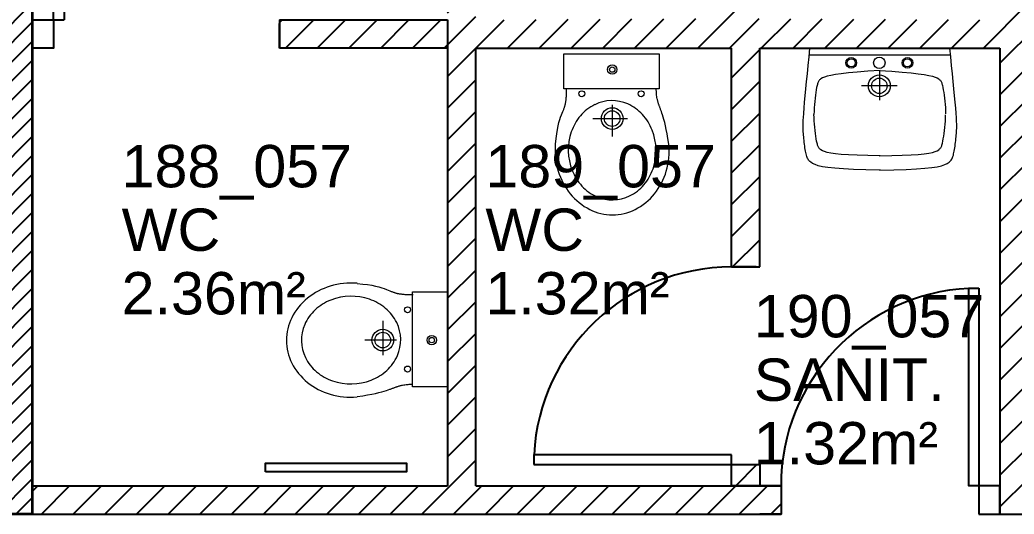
# Model space of a CAD drawing. Header units: metres. Extents: x -8 to 247, y -4 to 148.
# Drawn here: x 187.197 to 190.716, y 56.049 to 57.8 of the extents above; entities that cross this region are included whole.
import ezdxf

# ---------------------------------------------------------------- set-up
doc = ezdxf.new("R2010")
doc.units = ezdxf.units.M
doc.header["$LTSCALE"] = 5
doc.linetypes.add('CONTINU', pattern=[0])
doc.layers.get('0').update_dxf_attribs({"lineweight": 0})
for name, color, linetype in [('A_Etiqu_Local', 7, 'Continuous'), ('A_HACH_CLOIS', 7, 'CONTINU'), ('A_MUR_CLOI', 7, 'Continuous'), ('A_MURS_CLOI', 7, 'Continuous'), ('A_PORT', 7, 'Continuous')]:
    doc.layers.add(name, color=color, linetype=linetype)
doc.layers.add('A_MURS_STRU', color=7, linetype='Continuous', lineweight=35)
doc.layers.add('A_SANI', color=5, linetype='Continuous', lineweight=20)
doc.styles.add('Attribut', font='arial.ttf')

# ---------------------------------------------------------------- blocks, each defined once
blk = doc.blocks.new('A_Etiqu_Local')
at = {"style": 'Attribut', "flags": 1}
for tag, p in [('CODE_HOPITAL', (-0.4463, 1.632)), ('CODE_SITE', (-0.4463, 1.407)), ('CODE_BATIMENT', (-0.4463, 1.182)), ('CODE_SECTEUR', (-0.4463, 0.957)), ('CODE_ETAGE', (-0.4463, 0.732)), ('NOM_NORMALISE', (-0.4463, -0.843)), ('SECTEUR_ACTIVITE', (-0.4463, -1.068)), ('SOUS_SECTEUR_ACTIVITE', (-0.4463, -1.293)), ('VOLUME', (-0.4463, -1.518)), ('SERVICE', (-0.4463, -1.743)), ('CODE_UG', (-0.4463, -1.968)), ('CODE_UA', (-0.4463, -2.193)), ('CODE_POLE', (-0.4463, -2.418)), ('OCCUPANT_EXTERNE', (-0.4463, -2.643)), ('DISPONIBILITE', (-0.4463, -2.868)), ('ACCES_HANDICAPES', (-0.4463, -3.093)), ('NATURE_SOL', (-0.4463, -3.318)), ('RISQUE_LABORATOIRE', (-0.4463, -3.543)), ('AMIANTE', (-0.4463, -3.768))]:
    blk.add_attdef(tag, p, '', height=0.15, dxfattribs=at)
at = {"layer": 'A_Etiqu_Local', "style": 'Attribut'}
for tag, p in [('CODE_PIECE', (-0.4463, 0.282)), ('NOM_USAGE', (-0.4463, 0.057)), ('SURFACE', (-0.4463, -0.168))]:
    blk.add_attdef(tag, p, '', height=0.15, dxfattribs=at)

msp = doc.modelspace()

# ---------------------------------------------------------------- hatches: boundary and pattern name
at = {"layer": 'A_HACH_CLOIS'}
h = msp.add_hatch(dxfattribs=at)
h.set_pattern_fill('ANSI31', color=8, scale=0.015, style=0)
h.paths.add_polyline_path([(187.2412, 56.0495), (186.9412, 56.0495), (186.9412, 59.4495), (187.2412, 59.4495)])
h = msp.add_hatch(dxfattribs=at)
h.set_pattern_fill('ANSI31', color=8, scale=0.025, style=0)
h.paths.add_polyline_path([(187.2412, 56.0495), (189.8912, 56.0493), (189.8912, 56.1495), (188.8112, 56.1495), (188.8112, 57.6995), (189.7162, 57.6995), (189.7162, 56.9245), (189.8162, 56.9245), (189.8162, 57.6995), (190.6662, 57.6995), (190.6662, 56.0495), (190.7662, 56.0495), (190.7662, 57.6995), (191.6162, 57.6995), (191.6162, 56.9245), (191.7162, 56.9245), (191.7162, 57.6995), (192.5662, 57.6995), (192.5662, 56.1495), (191.5412, 56.1495), (191.5412, 56.0495), (192.6662, 56.0495), (192.6662, 57.6995), (194.1912, 57.6995), (194.1912, 57.7995), (192.6662, 57.7995), (192.6662, 59.3495), (192.7062, 59.3495), (192.7062, 59.4495), (191.5912, 59.4495), (191.5912, 59.3495), (192.5662, 59.3495), (192.5662, 57.7995), (190.7662, 57.7995), (190.7662, 59.3495), (190.7912, 59.3495), (190.7912, 59.4495), (190.5562, 59.4495), (190.5562, 59.3495), (190.6662, 59.3495), (190.6662, 57.7995), (189.7312, 57.8047), (189.7312, 58.5797), (189.6312, 58.5797), (189.6312, 57.8047), (188.8112, 57.7995), (188.8112, 59.3495), (189.7562, 59.3547), (189.7562, 59.4547), (188.1162, 59.4495), (188.1162, 59.3495), (188.7112, 59.3495), (188.7112, 57.7995), (188.1162, 57.7995), (188.1162, 57.6995), (188.7112, 57.6995), (188.7112, 56.1495), (187.2412, 56.1495)])
h = msp.add_hatch(dxfattribs=at)
h.set_pattern_fill('ANSI31', color=8, scale=0.025, style=0)
h.paths.add_polyline_path([(189.7162, 56.2245), (189.8162, 56.2245), (189.8162, 56.1495), (189.7162, 56.1495)])

# ---------------------------------------------------------------- linework, layer by layer
at = {"layer": 'A_HACH_CLOIS', "color": 8}
msp.add_lwpolyline([(189.7162, 56.2245), (189.8162, 56.2245), (189.8162, 56.1495), (189.7162, 56.1495)], close=True, dxfattribs=at)
at = {"layer": 'A_MUR_CLOI', "color": 8}
msp.add_line((188.7112, 57.7995), (188.7112, 57.3519), dxfattribs=at)
at = {"layer": 'A_MURS_CLOI', "color": 8, "linetype": 'Continuous'}
for p, q in [((187.2412, 57.7995), (187.3162, 57.7995)), ((187.3162, 57.7995), (187.3162, 57.6995)), ((188.1162, 57.7995), (188.7112, 57.7995)), ((188.1162, 57.7995), (188.1162, 57.6995)), ((187.3162, 57.6995), (187.2412, 57.6995)), ((188.7112, 57.6995), (188.1162, 57.6995)), ((188.7112, 57.6995), (188.7112, 56.1495)), ((188.8112, 56.1495), (188.8112, 57.6995)), ((188.8112, 57.6995), (189.7162, 57.6995)), ((189.7162, 56.9245), (189.7162, 57.6995)), ((189.8162, 56.9245), (189.8162, 57.6995)), ((189.8162, 57.6995), (190.6662, 57.6995)), ((190.6662, 57.6995), (190.6662, 56.0495)), ((189.7162, 56.9245), (189.8162, 56.9245)), ((187.2412, 56.1495), (188.7112, 56.1495)), ((188.8112, 56.1495), (189.8912, 56.1495)), ((190.5912, 56.1495), (190.5912, 56.0495)), ((190.6662, 56.1495), (190.5912, 56.1495)), ((187.2412, 56.0495), (189.8912, 56.0495)), ((190.5912, 56.0495), (190.8412, 56.0495))]:
    msp.add_line(p, q, dxfattribs=at)
for points in [[(188.1162, 57.6995), (188.1162, 57.787)], [(189.8912, 56.1495), (189.8912, 56.0495)]]:
    msp.add_lwpolyline(points, dxfattribs=at)
msp.add_lwpolyline([(188.0662, 56.1995), (188.0662, 56.2295), (188.5662, 56.2295), (188.5662, 56.1995)], close=True, dxfattribs=at)
at = {"layer": 'A_MURS_STRU', "color": 8}
msp.add_lwpolyline([(187.2412, 56.0495), (186.9412, 56.0495), (186.9412, 59.4495), (187.2412, 59.4495)], close=True, dxfattribs=at)
at = {"layer": 'A_PORT', "color": 8, "linetype": 'Continuous'}
msp.add_line((190.5912, 56.8495), (190.5912, 56.0495), dxfattribs=at)
for points in [[(187.3162, 57.7995), (187.3159, 58.5995), (187.3534, 58.5995), (187.3537, 57.7995)], [(187.3162, 57.7995), (187.3162, 57.6995), (187.2412, 57.6995), (187.2412, 57.7995), (187.3537, 57.7995)], [(188.1162, 57.6995), (188.1162, 57.787)], [(189.8037, 56.9245), (189.7287, 56.9245)], [(190.6662, 56.1495), (190.5562, 56.1495), (190.5562, 56.8495), (190.5912, 56.8495)], [(189.7162, 56.2595), (189.0162, 56.2595), (189.0162, 56.2245)], [(189.8912, 56.1495), (189.7162, 56.1495), (189.7162, 56.2595)], [(189.0162, 56.2245), (189.8162, 56.2245)], [(189.8162, 56.2245), (189.8162, 56.1495)], [(189.8912, 56.1495), (189.8912, 56.0495), (189.8162, 56.0495)], [(190.5912, 56.0495), (190.6662, 56.0495), (190.6662, 56.1495)]]:
    msp.add_lwpolyline(points, dxfattribs=at)
for centre, start, end in [((189.7162, 56.2245), 90, 177.134), ((190.5912, 56.1495), 92.866, 180)]:
    msp.add_arc(centre, 0.7, start, end, dxfattribs=at)
at = {"layer": 'A_SANI', "color": 8, "linetype": 'Continuous'}
for p, q in [((189.1228, 57.555), (189.1228, 57.6795)), ((189.1228, 57.6795), (189.4597, 57.6795)), ((189.4597, 57.6795), (189.4597, 57.555)), ((189.9905, 57.6681), (189.9936, 57.6995)), ((190.4889, 57.6995), (189.9936, 57.6995)), ((190.4889, 57.6746), (189.9936, 57.6746)), ((190.492, 57.6681), (190.4889, 57.6995)), ((189.9845, 57.6088), (189.9874, 57.6378)), ((189.9874, 57.6378), (189.9905, 57.6681)), ((190.495, 57.6378), (190.492, 57.6681)), ((190.4979, 57.6088), (190.495, 57.6378)), ((189.9817, 57.5811), (189.9845, 57.6088)), ((190.0673, 57.6031), (190.0545, 57.6)), ((190.0837, 57.606), (190.0673, 57.6031)), ((190.1044, 57.609), (190.0837, 57.606)), ((190.1301, 57.6119), (190.1044, 57.609)), ((190.1612, 57.6148), (190.1301, 57.6119)), ((190.1984, 57.6177), (190.1612, 57.6148)), ((190.2424, 57.6207), (190.1984, 57.6177)), ((190.239, 57.6207), (190.283, 57.6177)), ((190.2392, 57.617), (190.2392, 57.5149)), ((190.283, 57.6177), (190.3202, 57.6148)), ((190.3202, 57.6148), (190.3513, 57.6119)), ((190.3513, 57.6119), (190.3769, 57.609)), ((190.3769, 57.609), (190.3977, 57.606)), ((190.3977, 57.606), (190.4141, 57.6031)), ((190.4141, 57.6031), (190.4269, 57.6)), ((190.5007, 57.5811), (190.4979, 57.6088)), ((189.9791, 57.555), (189.9817, 57.5811)), ((190.0189, 57.5673), (190.0174, 57.56)), ((190.0198, 57.5706), (190.0189, 57.5673)), ((190.0206, 57.5735), (190.0198, 57.5706)), ((190.0215, 57.5762), (190.0206, 57.5735)), ((190.0225, 57.5787), (190.0215, 57.5762)), ((190.0236, 57.581), (190.0225, 57.5787)), ((190.0249, 57.5831), (190.0236, 57.581)), ((190.0264, 57.5851), (190.0249, 57.5831)), ((190.028, 57.5869), (190.0264, 57.5851)), ((190.03, 57.5887), (190.028, 57.5869)), ((190.0322, 57.5904), (190.03, 57.5887)), ((190.0376, 57.5937), (190.0322, 57.5904)), ((190.0448, 57.5969), (190.0376, 57.5937)), ((190.0545, 57.6), (190.0448, 57.5969)), ((190.4269, 57.6), (190.4366, 57.5969)), ((190.4366, 57.5969), (190.4438, 57.5937)), ((190.4438, 57.5937), (190.4492, 57.5904)), ((190.4492, 57.5904), (190.4514, 57.5887)), ((190.4514, 57.5887), (190.4533, 57.5869)), ((190.4533, 57.5869), (190.455, 57.5851)), ((190.455, 57.5851), (190.4565, 57.5831)), ((190.4565, 57.5831), (190.4578, 57.581)), ((190.4578, 57.581), (190.4589, 57.5787)), ((190.4589, 57.5787), (190.4599, 57.5762)), ((190.4599, 57.5762), (190.4608, 57.5735)), ((190.4608, 57.5735), (190.4616, 57.5706)), ((190.4616, 57.5706), (190.4624, 57.5673)), ((190.4624, 57.5673), (190.464, 57.56)), ((190.5033, 57.555), (190.5007, 57.5811)), ((189.4597, 57.555), (189.1228, 57.555)), ((189.1317, 57.5284), (189.132, 57.5326)), ((189.132, 57.5326), (189.1322, 57.5366)), ((189.1322, 57.5366), (189.1323, 57.5405)), ((189.1323, 57.5405), (189.1324, 57.5442)), ((189.1324, 57.5442), (189.1325, 57.5478)), ((189.1325, 57.5544), (189.1325, 57.5574)), ((189.1325, 57.5512), (189.1325, 57.5544)), ((189.1325, 57.5478), (189.1325, 57.5512)), ((189.4499, 57.5526), (189.4499, 57.555)), ((189.4499, 57.55), (189.4499, 57.5526)), ((189.45, 57.547), (189.4499, 57.55)), ((189.4501, 57.5437), (189.45, 57.547)), ((189.4503, 57.5402), (189.4501, 57.5437)), ((189.4506, 57.5365), (189.4503, 57.5402)), ((189.451, 57.5325), (189.4506, 57.5365)), ((189.4516, 57.5284), (189.451, 57.5325)), ((189.9768, 57.5305), (189.9791, 57.555)), ((190.0129, 57.5324), (190.0116, 57.5217)), ((190.0143, 57.5424), (190.0129, 57.5324)), ((190.0158, 57.5517), (190.0143, 57.5424)), ((190.0174, 57.56), (190.0158, 57.5517)), ((190.3025, 57.566), (190.176, 57.566)), ((190.464, 57.56), (190.4656, 57.5517)), ((190.4656, 57.5517), (190.4671, 57.5425)), ((190.4671, 57.5425), (190.4685, 57.5325)), ((190.4685, 57.5325), (190.4698, 57.522)), ((190.5057, 57.5305), (190.5033, 57.555)), ((189.1265, 57.4952), (189.127, 57.4973)), ((189.127, 57.4973), (189.1276, 57.4995)), ((189.1276, 57.4995), (189.1281, 57.5016)), ((189.1281, 57.5016), (189.1285, 57.5038)), ((189.1285, 57.5038), (189.1289, 57.5061)), ((189.1289, 57.5061), (189.1293, 57.5084)), ((189.1293, 57.5084), (189.1297, 57.5106)), ((189.1297, 57.5106), (189.13, 57.5129)), ((189.13, 57.5129), (189.1304, 57.5152)), ((189.1304, 57.5152), (189.1306, 57.5175)), ((189.1306, 57.5175), (189.1309, 57.5197)), ((189.1309, 57.5197), (189.1313, 57.5242)), ((189.1313, 57.5242), (189.1317, 57.5284)), ((189.2937, 57.4988), (189.2937, 57.3865)), ((189.4523, 57.5242), (189.4516, 57.5284)), ((189.4532, 57.5197), (189.4523, 57.5242)), ((189.4537, 57.5175), (189.4532, 57.5197)), ((189.4542, 57.5152), (189.4537, 57.5175)), ((189.4548, 57.5129), (189.4542, 57.5152)), ((189.4554, 57.5106), (189.4548, 57.5129)), ((189.4561, 57.5084), (189.4554, 57.5106)), ((189.4568, 57.5061), (189.4561, 57.5084)), ((189.4575, 57.5038), (189.4568, 57.5061)), ((189.4582, 57.5016), (189.4575, 57.5038)), ((189.4589, 57.4995), (189.4582, 57.5016)), ((189.4597, 57.4973), (189.4589, 57.4995)), ((189.4604, 57.4952), (189.4597, 57.4973)), ((189.9728, 57.4872), (189.9746, 57.5079)), ((189.9746, 57.5079), (189.9768, 57.5305)), ((190.0094, 57.4993), (190.0086, 57.4878)), ((190.0104, 57.5107), (190.0094, 57.4993)), ((190.0116, 57.5217), (190.0104, 57.5107)), ((190.4698, 57.522), (190.4709, 57.5111)), ((190.4709, 57.5111), (190.4719, 57.5)), ((190.4719, 57.5), (190.4728, 57.4889)), ((190.5078, 57.5079), (190.5057, 57.5305)), ((190.5096, 57.4872), (190.5078, 57.5079)), ((189.111, 57.4553), (189.1139, 57.4629)), ((189.1139, 57.4629), (189.1165, 57.4695)), ((189.1165, 57.4695), (189.119, 57.4752)), ((189.119, 57.4752), (189.1201, 57.4779)), ((189.1201, 57.4779), (189.1211, 57.4803)), ((189.1211, 57.4803), (189.122, 57.4826)), ((189.122, 57.4826), (189.1229, 57.4849)), ((189.1229, 57.4849), (189.1237, 57.487)), ((189.1237, 57.487), (189.1245, 57.4891)), ((189.1245, 57.4891), (189.1252, 57.4911)), ((189.1252, 57.4911), (189.1258, 57.4932)), ((189.1258, 57.4932), (189.1265, 57.4952)), ((189.4611, 57.4932), (189.4604, 57.4952)), ((189.4619, 57.4911), (189.4611, 57.4932)), ((189.4626, 57.4891), (189.4619, 57.4911)), ((189.4634, 57.487), (189.4626, 57.4891)), ((189.4642, 57.4849), (189.4634, 57.487)), ((189.4651, 57.4826), (189.4642, 57.4849)), ((189.4659, 57.4803), (189.4651, 57.4826)), ((189.4669, 57.4779), (189.4659, 57.4803)), ((189.4678, 57.4752), (189.4669, 57.4779)), ((189.4699, 57.4695), (189.4678, 57.4752)), ((189.4721, 57.4629), (189.4699, 57.4695)), ((189.4745, 57.4553), (189.4721, 57.4629)), ((189.9703, 57.4523), (189.9714, 57.4686)), ((189.9714, 57.4686), (189.9728, 57.4872)), ((190.008, 57.4762), (190.0076, 57.4649)), ((190.008, 57.4536), (190.0076, 57.4649)), ((190.0086, 57.4878), (190.008, 57.4762)), ((190.4728, 57.4889), (190.4734, 57.4778)), ((190.4734, 57.4778), (190.4737, 57.4671)), ((190.4734, 57.452), (190.4737, 57.4627)), ((190.511, 57.4686), (190.5096, 57.4872)), ((190.5121, 57.4523), (190.511, 57.4686)), ((189.1024, 57.4247), (189.1052, 57.4364)), ((189.1052, 57.4364), (189.1081, 57.4465)), ((189.1081, 57.4465), (189.111, 57.4553)), ((189.2253, 57.45), (189.3474, 57.45)), ((189.477, 57.4465), (189.4745, 57.4553)), ((189.4796, 57.4364), (189.477, 57.4465)), ((189.4823, 57.4247), (189.4796, 57.4364)), ((189.9694, 57.4258), (189.9695, 57.4318)), ((189.9695, 57.4318), (189.9697, 57.4382)), ((189.9697, 57.4382), (189.9699, 57.445)), ((189.9699, 57.445), (189.9703, 57.4523)), ((190.0086, 57.4421), (190.008, 57.4536)), ((190.0094, 57.4305), (190.0086, 57.4421)), ((190.0104, 57.4192), (190.0094, 57.4305)), ((190.4709, 57.4187), (190.4719, 57.4298)), ((190.4719, 57.4298), (190.4728, 57.4409)), ((190.4728, 57.4409), (190.4734, 57.452)), ((190.5125, 57.445), (190.5121, 57.4523)), ((190.5128, 57.4382), (190.5125, 57.445)), ((190.5129, 57.4318), (190.5128, 57.4382)), ((190.513, 57.4258), (190.5129, 57.4318)), ((189.0952, 57.3791), (189.0973, 57.3962)), ((189.0973, 57.3962), (189.0997, 57.4114)), ((189.0997, 57.4114), (189.1024, 57.4247)), ((189.4851, 57.4114), (189.4823, 57.4247)), ((189.488, 57.3962), (189.4851, 57.4114)), ((189.4909, 57.3791), (189.488, 57.3962)), ((189.9695, 57.4199), (189.9694, 57.4258)), ((189.9696, 57.4143), (189.9695, 57.4199)), ((189.9698, 57.4087), (189.9696, 57.4143)), ((189.9701, 57.4031), (189.9698, 57.4087)), ((189.9705, 57.3974), (189.9701, 57.4031)), ((189.9709, 57.3915), (189.9705, 57.3974)), ((189.9715, 57.3853), (189.9709, 57.3915)), ((190.0116, 57.4081), (190.0104, 57.4192)), ((190.0129, 57.3974), (190.0116, 57.4081)), ((190.0143, 57.3874), (190.0129, 57.3974)), ((190.4671, 57.3874), (190.4685, 57.3973)), ((190.4685, 57.3973), (190.4698, 57.4078)), ((190.4698, 57.4078), (190.4709, 57.4187)), ((190.511, 57.3853), (190.5115, 57.3915)), ((190.5115, 57.3915), (190.512, 57.3974)), ((190.512, 57.3974), (190.5123, 57.4031)), ((190.5123, 57.4031), (190.5126, 57.4087)), ((190.5126, 57.4087), (190.5129, 57.4143)), ((190.5129, 57.4143), (190.513, 57.4199)), ((190.513, 57.4199), (190.513, 57.4258)), ((189.0935, 57.3597), (189.0952, 57.3791)), ((189.4938, 57.3597), (189.4909, 57.3791)), ((189.9721, 57.3789), (189.9715, 57.3853)), ((189.9728, 57.3724), (189.9721, 57.3789)), ((189.9735, 57.3658), (189.9728, 57.3724)), ((189.9744, 57.3593), (189.9735, 57.3658)), ((189.9752, 57.3528), (189.9744, 57.3593)), ((190.0158, 57.3781), (190.0143, 57.3874)), ((190.0174, 57.3698), (190.0158, 57.3781)), ((190.0189, 57.3625), (190.0174, 57.3698)), ((190.0198, 57.3592), (190.0189, 57.3625)), ((190.0206, 57.3563), (190.0198, 57.3592)), ((190.0215, 57.3536), (190.0206, 57.3563)), ((190.4599, 57.3536), (190.4608, 57.3563)), ((190.4608, 57.3563), (190.4616, 57.3592)), ((190.4616, 57.3592), (190.4624, 57.3625)), ((190.4624, 57.3625), (190.464, 57.3698)), ((190.464, 57.3698), (190.4656, 57.3781)), ((190.4656, 57.3781), (190.4671, 57.3874)), ((190.5072, 57.3528), (190.5081, 57.3593)), ((190.5081, 57.3593), (190.5089, 57.3658)), ((190.5089, 57.3658), (190.5096, 57.3724)), ((190.5096, 57.3724), (190.5103, 57.3789)), ((190.5103, 57.3789), (190.511, 57.3853)), ((189.9761, 57.3465), (189.9752, 57.3528)), ((189.9771, 57.3405), (189.9761, 57.3465)), ((189.9781, 57.3348), (189.9771, 57.3405)), ((189.9791, 57.3294), (189.9781, 57.3348)), ((189.9802, 57.3246), (189.9791, 57.3294)), ((189.9813, 57.3202), (189.9802, 57.3246)), ((190.0225, 57.3511), (190.0215, 57.3536)), ((190.0236, 57.3488), (190.0225, 57.3511)), ((190.0249, 57.3467), (190.0236, 57.3488)), ((190.0264, 57.3448), (190.0249, 57.3467)), ((190.028, 57.3429), (190.0264, 57.3448)), ((190.03, 57.3411), (190.028, 57.3429)), ((190.0322, 57.3394), (190.03, 57.3411)), ((190.0376, 57.3361), (190.0322, 57.3394)), ((190.0448, 57.333), (190.0376, 57.3361)), ((190.0545, 57.33), (190.0448, 57.333)), ((190.0673, 57.3274), (190.0545, 57.33)), ((190.0837, 57.325), (190.0673, 57.3274)), ((190.1044, 57.3229), (190.0837, 57.325)), ((190.1301, 57.3212), (190.1044, 57.3229)), ((190.1612, 57.3199), (190.1301, 57.3212)), ((190.3202, 57.3199), (190.3513, 57.3212)), ((190.3513, 57.3212), (190.3769, 57.3229)), ((190.3769, 57.3229), (190.3977, 57.325)), ((190.3977, 57.325), (190.4141, 57.3274)), ((190.4141, 57.3274), (190.4269, 57.33)), ((190.4269, 57.33), (190.4366, 57.333)), ((190.4366, 57.333), (190.4438, 57.3361)), ((190.4438, 57.3361), (190.4492, 57.3394)), ((190.4492, 57.3394), (190.4514, 57.3411)), ((190.4514, 57.3411), (190.4533, 57.3429)), ((190.4533, 57.3429), (190.455, 57.3448)), ((190.455, 57.3448), (190.4565, 57.3467)), ((190.4565, 57.3467), (190.4578, 57.3488)), ((190.4578, 57.3488), (190.4589, 57.3511)), ((190.4589, 57.3511), (190.4599, 57.3536)), ((190.5011, 57.3202), (190.5022, 57.3246)), ((190.5022, 57.3246), (190.5033, 57.3294)), ((190.5033, 57.3294), (190.5043, 57.3348)), ((190.5043, 57.3348), (190.5053, 57.3405)), ((190.5053, 57.3405), (190.5063, 57.3465)), ((190.5063, 57.3465), (190.5072, 57.3528)), ((189.9825, 57.3161), (189.9813, 57.3202)), ((189.9839, 57.3124), (189.9825, 57.3161)), ((189.9854, 57.3091), (189.9839, 57.3124)), ((189.9871, 57.306), (189.9854, 57.3091)), ((189.989, 57.3031), (189.9871, 57.306)), ((189.9911, 57.3005), (189.989, 57.3031)), ((189.9935, 57.298), (189.9911, 57.3005)), ((189.9963, 57.2956), (189.9935, 57.298)), ((190.0029, 57.2911), (189.9963, 57.2956)), ((190.0116, 57.2869), (190.0029, 57.2911)), ((190.0231, 57.283), (190.0116, 57.2869)), ((190.1984, 57.319), (190.1612, 57.3199)), ((190.2424, 57.3186), (190.1984, 57.319)), ((190.239, 57.3186), (190.283, 57.319)), ((190.283, 57.319), (190.3202, 57.3199)), ((190.4593, 57.283), (190.4708, 57.2869)), ((190.4708, 57.2869), (190.4796, 57.2911)), ((190.4796, 57.2911), (190.4862, 57.2956)), ((190.4862, 57.2956), (190.4889, 57.298)), ((190.4889, 57.298), (190.4913, 57.3005)), ((190.4913, 57.3005), (190.4935, 57.3031)), ((190.4935, 57.3031), (190.4954, 57.306)), ((190.4954, 57.306), (190.4971, 57.3091)), ((190.4971, 57.3091), (190.4985, 57.3124)), ((190.4985, 57.3124), (190.4999, 57.3161)), ((190.4999, 57.3161), (190.5011, 57.3202)), ((190.0382, 57.2796), (190.0231, 57.283)), ((190.0575, 57.2765), (190.0382, 57.2796)), ((190.0818, 57.2738), (190.0575, 57.2765)), ((190.1118, 57.2716), (190.0818, 57.2738)), ((190.1482, 57.2698), (190.1118, 57.2716)), ((190.1918, 57.2686), (190.1482, 57.2698)), ((190.2432, 57.2678), (190.1918, 57.2686)), ((190.2392, 57.2678), (190.2907, 57.2686)), ((190.2907, 57.2686), (190.3342, 57.2698)), ((190.3342, 57.2698), (190.3706, 57.2716)), ((190.3706, 57.2716), (190.4006, 57.2738)), ((190.4006, 57.2738), (190.4249, 57.2765)), ((190.4249, 57.2765), (190.4443, 57.2796)), ((190.4443, 57.2796), (190.4593, 57.283)), ((188.3914, 56.8657), (188.4108, 56.864)), ((188.4108, 56.864), (188.428, 56.8619)), ((188.428, 56.8619), (188.4431, 56.8595)), ((188.4431, 56.8595), (188.4565, 56.8568)), ((188.4565, 56.8568), (188.4681, 56.854)), ((188.4681, 56.854), (188.4782, 56.8511)), ((188.4782, 56.8511), (188.487, 56.8482)), ((188.487, 56.8482), (188.4946, 56.8453)), ((188.4946, 56.8453), (188.5012, 56.8427)), ((188.5012, 56.8427), (188.507, 56.8402)), ((188.507, 56.8402), (188.5096, 56.8391)), ((188.5096, 56.8391), (188.512, 56.8381)), ((188.512, 56.8381), (188.5144, 56.8372)), ((188.5144, 56.8372), (188.5166, 56.8363)), ((188.5166, 56.8363), (188.5187, 56.8355)), ((188.5187, 56.8355), (188.5208, 56.8347)), ((188.5208, 56.8347), (188.5229, 56.834)), ((188.5229, 56.834), (188.5249, 56.8333)), ((188.5249, 56.8333), (188.527, 56.8327)), ((188.527, 56.8327), (188.529, 56.8322)), ((188.529, 56.8322), (188.5312, 56.8316)), ((188.5312, 56.8316), (188.5333, 56.8311)), ((188.5333, 56.8311), (188.5356, 56.8307)), ((188.5356, 56.8307), (188.5378, 56.8302)), ((188.5378, 56.8302), (188.5401, 56.8298)), ((188.5401, 56.8298), (188.5424, 56.8295)), ((188.5424, 56.8295), (188.5446, 56.8291)), ((188.5446, 56.8291), (188.5469, 56.8288)), ((188.5469, 56.8288), (188.5492, 56.8285)), ((188.5492, 56.8285), (188.5515, 56.8283)), ((188.5515, 56.8283), (188.5559, 56.8278)), ((188.5559, 56.8278), (188.5602, 56.8275)), ((188.5867, 56.8364), (188.7112, 56.8364)), ((188.5867, 56.4995), (188.5867, 56.8364)), ((188.7112, 56.8364), (188.7112, 56.4995)), ((188.5602, 56.8275), (188.5643, 56.8272)), ((188.5643, 56.8272), (188.5684, 56.827)), ((188.5684, 56.827), (188.5722, 56.8269)), ((188.5722, 56.8269), (188.576, 56.8268)), ((188.576, 56.8268), (188.5795, 56.8267)), ((188.5795, 56.8267), (188.5829, 56.8267)), ((188.5829, 56.8267), (188.5861, 56.8267)), ((188.5861, 56.8267), (188.5892, 56.8267)), ((188.4817, 56.7339), (188.4817, 56.6118)), ((188.5306, 56.6655), (188.4183, 56.6655)), ((188.4431, 56.474), (188.4565, 56.4768)), ((188.4565, 56.4768), (188.4681, 56.4796)), ((188.4681, 56.4796), (188.4782, 56.4822)), ((188.4782, 56.4822), (188.487, 56.4847)), ((188.487, 56.4847), (188.4946, 56.4871)), ((188.4946, 56.4871), (188.5012, 56.4893)), ((188.5012, 56.4893), (188.507, 56.4914)), ((188.507, 56.4914), (188.5096, 56.4923)), ((188.5096, 56.4923), (188.512, 56.4932)), ((188.512, 56.4932), (188.5144, 56.4941)), ((188.5144, 56.4941), (188.5166, 56.4949)), ((188.5166, 56.4949), (188.5187, 56.4957)), ((188.5187, 56.4957), (188.5208, 56.4965)), ((188.5208, 56.4965), (188.5229, 56.4973)), ((188.5229, 56.4973), (188.5249, 56.498)), ((188.5249, 56.498), (188.527, 56.4988)), ((188.527, 56.4988), (188.529, 56.4995)), ((188.529, 56.4995), (188.5312, 56.5002)), ((188.5312, 56.5002), (188.5333, 56.501)), ((188.5333, 56.501), (188.5356, 56.5017)), ((188.5356, 56.5017), (188.5378, 56.5024)), ((188.5378, 56.5024), (188.5401, 56.5031)), ((188.5401, 56.5031), (188.5424, 56.5037)), ((188.5424, 56.5037), (188.5446, 56.5044)), ((188.5446, 56.5044), (188.5469, 56.505)), ((188.5469, 56.505), (188.5492, 56.5055)), ((188.5492, 56.5055), (188.5515, 56.506)), ((188.5515, 56.506), (188.5559, 56.5069)), ((188.5559, 56.5069), (188.5601, 56.5076)), ((188.5601, 56.5076), (188.5643, 56.5082)), ((188.5643, 56.5082), (188.5682, 56.5086)), ((188.5682, 56.5086), (188.5719, 56.5089)), ((188.5719, 56.5089), (188.5754, 56.5091)), ((188.5754, 56.5091), (188.5787, 56.5092)), ((188.5787, 56.5092), (188.5817, 56.5093)), ((188.5817, 56.5093), (188.5844, 56.5093)), ((188.5844, 56.5093), (188.5867, 56.5093)), ((188.7112, 56.4995), (188.5867, 56.4995)), ((188.3914, 56.4653), (188.4108, 56.4683)), ((188.4108, 56.4683), (188.428, 56.4712)), ((188.428, 56.4712), (188.4431, 56.474))]:
    msp.add_line(p, q, dxfattribs=at)
msp.add_lwpolyline([(188.0662, 56.1995), (188.0662, 56.2295), (188.5662, 56.2295), (188.5662, 56.1995)], close=True, dxfattribs=at)
for centre, radius in [((189.2937, 57.6234), 0.0166), ((190.1398, 57.6474), 0.0189), ((190.1398, 57.6474), 0.0144), ((190.2392, 57.6474), 0.0204), ((190.3387, 57.6474), 0.0189), ((190.3387, 57.6474), 0.0144), ((189.2937, 57.6234), 0.00963), ((189.2937, 57.6234), 0.000007), ((190.2392, 57.566), 0.0387), ((190.2392, 57.566), 0.0274), ((189.1862, 57.5379), 0.0105), ((189.3962, 57.5379), 0.0105), ((189.2937, 57.45), 0.0383), ((189.2937, 57.45), 0.0276), ((188.5696, 56.773), 0.0105), ((188.4817, 56.6655), 0.0383), ((188.4817, 56.6655), 0.0276), ((188.6551, 56.6655), 0.0166), ((188.6551, 56.6655), 0.00963), ((188.6551, 56.6655), 0.000007), ((188.5696, 56.563), 0.0105)]:
    msp.add_circle(centre, radius, dxfattribs=at)
for centre, radius, start, end in [((189.3019, 57.3576), 0.1581, 116.3099, 139.7321), ((189.2929, 57.3758), 0.1377, 66.0617, 116.3104), ((189.2846, 57.3572), 0.1581, 42.6397, 66.0619), ((189.2713, 57.345), 0.1761, 21.2818, 42.6394), ((189.3157, 57.3459), 0.1761, 139.7317, 161.0893), ((189.337, 57.3386), 0.1986, 161.0901, 201.2801), ((189.2503, 57.3368), 0.1986, 341.0893, 21.2461), ((189.3517, 57.3388), 0.26, 175.5366, 196.6993), ((189.236, 57.3365), 0.2596, 343.7793, 4.9804), ((189.3277, 57.3315), 0.2348, 196.6997, 218.9787), ((189.316, 57.3304), 0.1761, 201.2818, 222.6394), ((189.2716, 57.3295), 0.1761, 319.7317, 341.0893), ((189.2625, 57.3287), 0.232, 321.3378, 343.7798), ((189.2854, 57.3179), 0.1581, 296.3104, 319.7326), ((189.3082, 57.3158), 0.2098, 218.9784, 243.481), ((189.3027, 57.3182), 0.1581, 222.6392, 246.0614), ((189.2821, 57.3131), 0.2069, 296.6231, 321.3377), ((189.2944, 57.2996), 0.1377, 246.0617, 296.3338), ((189.2947, 57.2887), 0.1796, 243.4817, 270.0003), ((189.2947, 57.2879), 0.1787, 269.9993, 296.6223), ((188.3705, 56.6075), 0.26, 85.5366, 106.6993), ((188.3633, 56.6315), 0.2348, 106.6997, 128.9787), ((188.3475, 56.651), 0.2098, 128.9784, 153.481), ((188.3621, 56.6432), 0.1761, 111.2818, 132.6394), ((188.3703, 56.6222), 0.1986, 71.0901, 111.2684), ((188.3776, 56.6435), 0.1761, 49.7317, 71.0893), ((188.3499, 56.6565), 0.1581, 132.6392, 156.0614), ((188.3893, 56.6573), 0.1581, 26.3099, 49.7321), ((188.3205, 56.6645), 0.1796, 153.4817, 180.0003), ((188.4076, 56.6663), 0.1377, 336.0617, 26.2881), ((188.3313, 56.6647), 0.1377, 156.0617, 206.3221), ((188.3196, 56.6645), 0.1787, 179.9993, 206.6223), ((188.3448, 56.6771), 0.2069, 206.6231, 231.3377), ((188.3496, 56.6738), 0.1581, 206.3104, 229.7326), ((188.3889, 56.6746), 0.1581, 312.6397, 336.0619), ((188.3612, 56.6875), 0.1761, 229.7317, 251.0893), ((188.3767, 56.6879), 0.1761, 291.2818, 312.6394), ((188.3605, 56.6967), 0.232, 231.3378, 253.7798), ((188.3685, 56.7089), 0.1986, 251.0893, 291.2917), ((188.3682, 56.7232), 0.2596, 253.7793, 274.9804)]:
    msp.add_arc(centre, radius, start, end, dxfattribs=at)

# ---------------------------------------------------------------- block references
at = {"layer": 'A_Etiqu_Local', "color": 8}
ref = msp.add_blockref('A_Etiqu_Local', (188.0037, 56.9245), dxfattribs=at)
ref.add_attrib('CODE_PIECE', '188_057', (187.5574, 57.2065), dxfattribs={"height": 0.15, "style": 'Attribut'})
ref.add_attrib('NOM_USAGE', 'WC', (187.5574, 56.9815), dxfattribs={"height": 0.15, "style": 'Attribut'})
ref.add_attrib('SURFACE', '2.36m²', (187.5574, 56.7565), dxfattribs={"height": 0.15, "style": 'Attribut'})
ref = msp.add_blockref('A_Etiqu_Local', (189.2912, 56.9245), dxfattribs=at)
ref.add_attrib('CODE_PIECE', '189_057', (188.8449, 57.2065), dxfattribs={"height": 0.15, "style": 'Attribut'})
ref.add_attrib('NOM_USAGE', 'WC', (188.8449, 56.9815), dxfattribs={"height": 0.15, "style": 'Attribut'})
ref.add_attrib('SURFACE', '1.32m²', (188.8449, 56.7565), dxfattribs={"height": 0.15, "style": 'Attribut'})
ref = msp.add_blockref('A_Etiqu_Local', (190.2412, 56.3935), dxfattribs=at)
ref.add_attrib('CODE_PIECE', '190_057', (189.7949, 56.6754), dxfattribs={"height": 0.15, "style": 'Attribut'})
ref.add_attrib('NOM_USAGE', 'SANIT.', (189.7949, 56.4504), dxfattribs={"height": 0.15, "style": 'Attribut'})
ref.add_attrib('SURFACE', '1.32m²', (189.7949, 56.2254), dxfattribs={"height": 0.15, "style": 'Attribut'})

doc.saveas('drawing.dxf')
